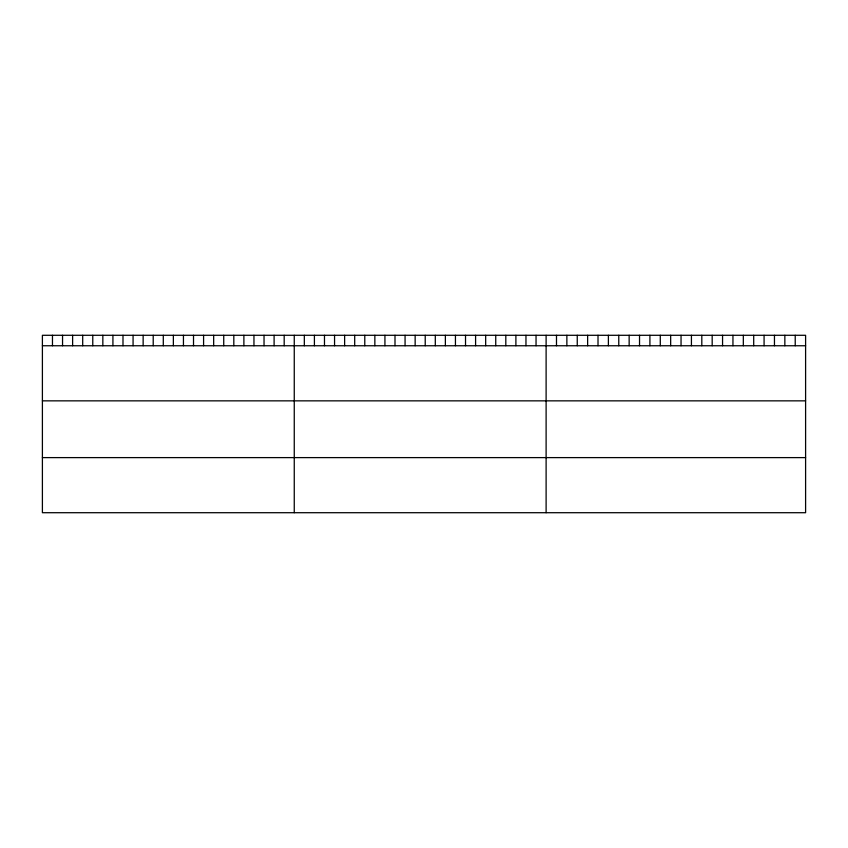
<?xml version="1.0" encoding="UTF-8"?>
<svg xmlns="http://www.w3.org/2000/svg" width="848" height="848" viewBox="0 0 848 848"><rect width="100%" height="100%" fill="white"/><g stroke="black" fill="none" stroke-linecap="round" stroke-linejoin="round"><path stroke-width="1.27" d="M805.6 345.751L805.6 512.711L42.4 512.711L42.4 335.289L805.6 335.289L805.6 345.751L42.4 345.751M42.4 400.85L805.6 400.85M42.4 457.613L805.6 457.613M795.223 335.289L795.223 345.751M784.845 335.289L784.845 345.751M774.457 335.289L774.457 345.751M764.08 335.289L764.08 345.751M753.702 335.289L753.702 345.751M743.325 335.289L743.325 345.751M732.948 335.289L732.948 345.751M722.56 335.289L722.56 345.751M712.182 335.289L712.182 345.751M701.805 335.289L701.805 345.751M691.427 335.289L691.427 345.751M681.05 335.289L681.05 345.751M670.662 335.289L670.662 345.751M660.285 335.289L660.285 345.751M649.907 335.289L649.907 345.751M639.53 335.289L639.53 345.751M629.152 335.289L629.152 345.751M618.764 335.289L618.764 345.751M608.387 335.289L608.387 345.751M598.01 335.289L598.01 345.751M587.632 335.289L587.632 345.751M577.255 335.289L577.255 345.751M566.867 335.289L566.867 345.751M556.489 335.289L556.489 345.751M546.112 335.289L546.112 512.711M536.042 335.289L536.042 345.751M525.961 335.289L525.961 345.751M515.891 335.289L515.891 345.751M505.811 335.289L505.811 345.751M495.741 335.289L495.741 345.751M485.671 335.289L485.671 345.751M475.59 335.289L475.59 345.751M465.52 335.289L465.52 345.751M455.44 335.289L455.44 345.751M445.37 335.289L445.37 345.751M435.3 335.289L435.3 345.751M425.219 335.289L425.219 345.751M415.149 335.289L415.149 345.751M405.068 335.289L405.068 345.751M394.998 335.289L394.998 345.751M384.928 335.289L384.928 345.751M374.848 335.289L374.848 345.751M364.778 335.289L364.778 345.751M354.697 335.289L354.697 345.751M344.627 335.289L344.627 345.751M334.557 335.289L334.557 345.751M324.477 335.289L324.477 345.751M314.407 335.289L314.407 345.751M304.326 335.289L304.326 345.751M294.256 335.289L294.256 512.711M284.186 335.289L284.186 345.751M274.105 335.289L274.105 345.751M264.035 335.289L264.035 345.751M253.955 335.289L253.955 345.751M243.885 335.289L243.885 345.751M233.815 335.289L233.815 345.751M223.734 335.289L223.734 345.751M213.664 335.289L213.664 345.751M203.584 335.289L203.584 345.751M193.514 335.289L193.514 345.751M183.444 335.289L183.444 345.751M173.363 335.289L173.363 345.751M163.293 335.289L163.293 345.751M153.212 335.289L153.212 345.751M143.142 335.289L143.142 345.751M133.072 335.289L133.072 345.751M122.992 335.289L122.992 345.751M112.922 335.289L112.922 345.751M102.841 335.289L102.841 345.751M92.771 335.289L92.771 345.751M82.701 335.289L82.701 345.751M72.621 335.289L72.621 345.751M62.551 335.289L62.551 345.751M52.47 335.289L52.47 345.751"/></g></svg>
